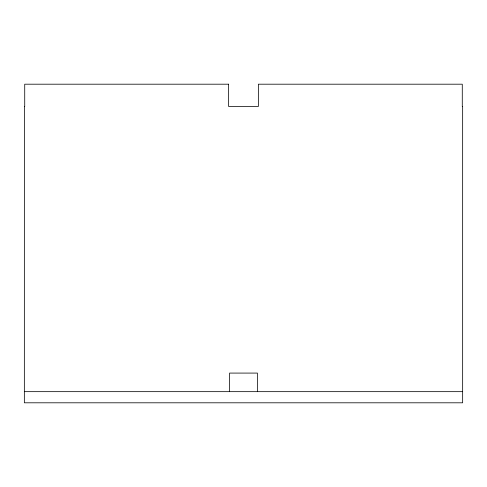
<?xml version="1.0" encoding="UTF-8"?>
<svg xmlns="http://www.w3.org/2000/svg" width="487" height="487" viewBox="0 0 487 487"><rect width="100%" height="100%" fill="white"/><g stroke="black" fill="none" stroke-linecap="round" stroke-linejoin="round"><path stroke-width="0.73" d="M24.362 391.658L462.638 391.658M257.428 391.658L257.428 373.085L229.572 373.085L229.572 391.658M228.64 84.196L24.721 84.196L24.721 106.483L24.374 106.483L24.35 402.804L462.65 402.804L462.65 106.483L462.279 106.483L462.279 84.196L258.36 84.196L258.36 106.483L228.64 106.483L228.64 84.196"/></g></svg>
